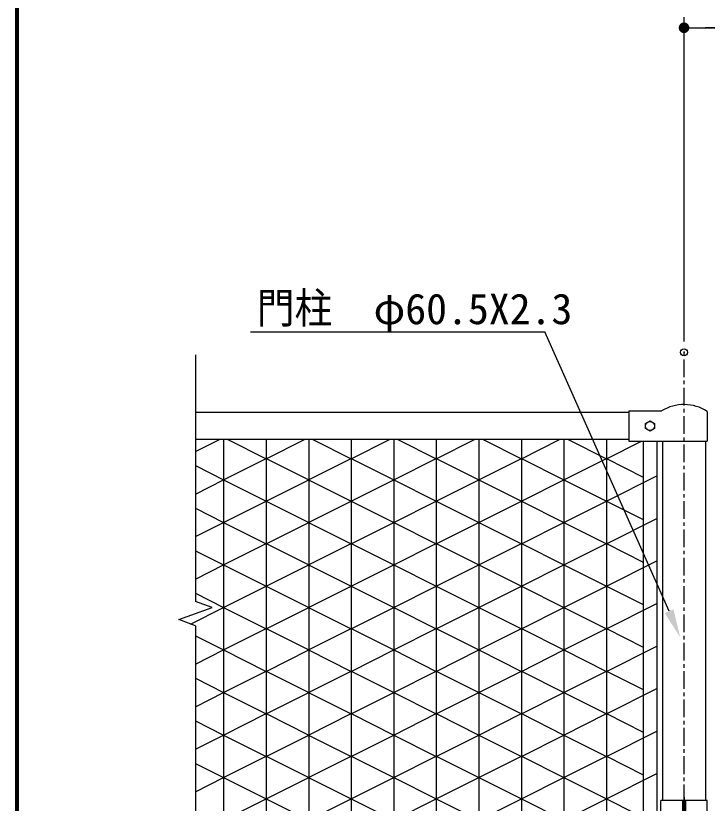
# Model space of a CAD drawing. Units: millimetres, scale not verified. Extents: x -4425 to 4425, y -3150 to 3150.
# Drawn here: x -4050 to -3075, y 501 to 1612 of the extents above; entities that cross this region are included whole.
import ezdxf
from ezdxf.enums import TextEntityAlignment as Align

# ---------------------------------------------------------------- set-up
doc = ezdxf.new("R2010")
doc.units = ezdxf.units.MM
doc.header["$LTSCALE"] = 20
doc.header["$PDMODE"] = 32
doc.header["$PDSIZE"] = 10
doc.linetypes.add('USER1', pattern=[2, 1.25, -0.25, 0.25, -0.25])
doc.linetypes.add('USER2', pattern=[4, 2.5, -0.5, 0.5, -0.5])
for name, color, linetype, lineweight in [('0-0_BUHIN', 7, 'Continuous', 25), ('0-2_KOUZOU', 7, 'Continuous', 25), ('0-3_SUNPOU', 1, 'Continuous', 25), ('0-D_AMI-HATCH', 6, 'Continuous', 25), ('0-E_WAKU', 7, 'Continuous', 25)]:
    doc.layers.add(name, color=color, linetype=linetype, lineweight=lineweight)
doc.layers.add('0-5_DEFPOINTS', color=7, linetype='Continuous')
doc.styles.add('ＭＳ ゴシック', font='')
doc.styles.get('ＭＳ ゴシック').set_extended_font_data('MS Gothic')

# ---------------------------------------------------------------- blocks, each defined once
blk = doc.blocks.new('M1')
at = {"layer": '0-3_SUNPOU'}
blk.add_line((-5, 0), (-38.58, 0), dxfattribs=at)
for points in [[(0, 0), (-5, 0), (-4.96, 0.63)], [(0, 0), (-4.96, -0.63), (-5, 0)], [(0, 0), (-4.96, 0.63), (-4.84, 1.24)], [(0, 0), (-4.84, -1.24), (-4.96, -0.63)], [(0, 0), (-4.84, 1.24), (-4.65, 1.84)], [(0, 0), (-4.65, -1.84), (-4.84, -1.24)], [(0, 0), (-4.65, 1.84), (-4.38, 2.41)], [(0, 0), (-4.38, -2.41), (-4.65, -1.84)], [(0, 0), (-4.38, 2.41), (-4.05, 2.94)], [(0, 0), (-4.05, -2.94), (-4.38, -2.41)], [(0, 0), (-4.05, 2.94), (-3.64, 3.42)], [(0, 0), (-3.64, -3.42), (-4.05, -2.94)], [(0, 0), (-3.64, 3.42), (-3.19, 3.85)], [(0, 0), (-3.19, -3.85), (-3.64, -3.42)], [(0, 0), (-3.19, 3.85), (-2.68, 4.22)], [(0, 0), (-2.68, -4.22), (-3.19, -3.85)], [(0, 0), (-2.68, 4.22), (-2.13, 4.52)], [(0, 0), (-2.13, -4.52), (-2.68, -4.22)], [(0, 0), (-2.13, 4.52), (-1.55, 4.76)], [(0, 0), (-1.55, -4.76), (-2.13, -4.52)], [(0, 0), (-1.55, 4.76), (-0.94, 4.91)], [(0, 0), (-0.94, -4.91), (-1.55, -4.76)], [(0, 0), (-0.94, 4.91), (-0.31, 4.99)], [(0, 0), (-0.31, -4.99), (-0.94, -4.91)], [(0, 0), (-0.31, 4.99), (0.31, 4.99)], [(0, 0), (0.31, -4.99), (-0.31, -4.99)], [(0, 0), (0.31, 4.99), (0.94, 4.91)], [(0, 0), (0.94, 4.91), (1.55, 4.76)], [(0, 0), (1.55, 4.76), (2.13, 4.52)], [(0, 0), (2.13, 4.52), (2.68, 4.22)], [(0, 0), (2.68, 4.22), (3.19, 3.85)], [(0, 0), (3.19, 3.85), (3.64, 3.42)], [(0, 0), (3.64, 3.42), (4.05, 2.94)], [(0, 0), (4.05, 2.94), (4.38, 2.41)], [(0, 0), (4.38, 2.41), (4.65, 1.84)], [(0, 0), (4.65, 1.84), (4.84, 1.24)], [(0, 0), (4.84, 1.24), (4.96, 0.63)], [(0, 0), (4.96, 0.63), (5, 0)], [(0, 0), (0.94, -4.91), (0.31, -4.99)], [(0, 0), (1.55, -4.76), (0.94, -4.91)], [(0, 0), (2.13, -4.52), (1.55, -4.76)], [(0, 0), (2.68, -4.22), (2.13, -4.52)], [(0, 0), (3.19, -3.85), (2.68, -4.22)], [(0, 0), (3.64, -3.42), (3.19, -3.85)], [(0, 0), (4.05, -2.94), (3.64, -3.42)], [(0, 0), (4.38, -2.41), (4.05, -2.94)], [(0, 0), (4.65, -1.84), (4.38, -2.41)], [(0, 0), (4.84, -1.24), (4.65, -1.84)], [(0, 0), (4.96, -0.63), (4.84, -1.24)], [(0, 0), (5, 0), (4.96, -0.63)]]:
    blk.add_solid(points, dxfattribs=at)

msp = doc.modelspace()

# ---------------------------------------------------------------- linework, layer by layer
at = {"layer": '0-0_BUHIN'}
for p, q in [((-3185.33, 1054.31), (-3138.93, 1054.31)), ((-3185.33, 1054.31), (-3185.33, 1011.81)), ((-3074.59, 1053.58), (-3074.59, 1011.81)), ((-3185.33, 1011.81), (-3074.59, 1011.81)), ((-3074.78, 504.56), (-3139.88, 504.56)), ((-3139.88, 489.56), (-3139.88, 504.56)), ((-3109.63, 504.56), (-3109.63, 449.56)), ((-3107.33, 449.56), (-3107.33, 504.56)), ((-3105.03, 504.56), (-3105.03, 449.56)), ((-3074.78, 489.56), (-3074.78, 504.56))]:
    msp.add_line(p, q, dxfattribs=at)
at = {"layer": '0-0_BUHIN', "color": 1, "linetype": 'USER2'}
msp.add_line((-3107.33, 509.56), (-3107.33, 444.56), dxfattribs=at)
at = {"layer": '0-0_BUHIN'}
msp.add_arc((-3107.33, 1003.31), 60, 56.9207, 121.77893, dxfattribs=at)
at = {"layer": '0-2_KOUZOU'}
for p, q in [((-3796.72, 1133.49), (-3796.72, 785.51)), ((-3185.33, 1052.06), (-3796.72, 1052.06)), ((-3161.84, 1036.82), (-3155.34, 1040.57)), ((-3161.84, 1029.31), (-3161.84, 1036.82)), ((-3155.34, 1040.57), (-3148.84, 1036.82)), ((-3148.84, 1036.82), (-3148.84, 1029.31)), ((-3155.34, 1025.56), (-3161.84, 1029.31)), ((-3148.84, 1029.31), (-3155.34, 1025.56)), ((-3185.33, 1014.06), (-3796.72, 1014.06)), ((-3164.83, 1011.81), (-3164.83, 487.06)), ((-3145.83, 1011.81), (-3145.83, 487.06)), ((-3137.58, 1011.81), (-3137.58, 504.56)), ((-3077.08, 1011.81), (-3077.08, 504.56)), ((-3796.72, 751.31), (-3796.72, 221.86))]:
    msp.add_line(p, q, dxfattribs=at)
at = {"layer": '0-2_KOUZOU', "color": 1, "linetype": 'USER1'}
msp.add_line((-3107.33, -417.93), (-3107.33, 1137.05), dxfattribs=at)
at = {"layer": '0-2_KOUZOU'}
msp.add_lwpolyline([(-3796.72, 751.31), (-3820.21, 759.86), (-3773.23, 776.96), (-3796.72, 785.51)], dxfattribs=at)
msp.add_circle((-3155.34, 1033.06), 6.5, dxfattribs=at)
at = {"layer": '0-3_SUNPOU'}
for p, q in [((-3107.33, 1152.05), (-3107.33, 1609.88)), ((-2102.33, 1594.88), (-3077.33, 1594.88)), ((-3718.86, 1165.7), (-3303.86, 1165.7)), ((-3128.38, 771.86), (-3303.86, 1165.7))]:
    msp.add_line(p, q, dxfattribs=at)
msp.add_solid([(-3122.25, 774.46), (-3112.77, 735.03), (-3134.52, 769.25)], dxfattribs=at)
msp.add_solid([(-3122.25, 774.46), (-3112.77, 735.03), (-3134.52, 769.25)], dxfattribs=at)
at = {"layer": '0-5_DEFPOINTS'}
for p in [(-3107.33, 1594.88), (-3107.33, 1137.05)]:
    msp.add_point(p, dxfattribs=at)
at = {"layer": '0-D_AMI-HATCH'}
for p, q in [((-3796.72, 997.05), (-3762.84, 1014.06)), ((-3756.83, 1014.06), (-3756.83, -59.94)), ((-3750.86, 1014.06), (-3696.85, 986.94)), ((-3696.85, 986.94), (-3642.84, 1014.06)), ((-3696.83, 1014.06), (-3696.83, -59.94)), ((-3636.83, 1014.06), (-3636.83, -59.94)), ((-3630.86, 1014.06), (-3576.85, 986.94)), ((-3576.85, 986.94), (-3522.84, 1014.06)), ((-3576.83, 1014.06), (-3576.83, -59.94)), ((-3516.83, 1014.06), (-3516.83, -59.94)), ((-3510.86, 1014.06), (-3456.85, 986.94)), ((-3456.85, 986.94), (-3402.84, 1014.06)), ((-3456.83, 1014.06), (-3456.83, -59.94)), ((-3396.83, 1014.06), (-3396.83, -59.94)), ((-3390.86, 1014.06), (-3336.85, 986.94)), ((-3336.85, 986.94), (-3282.84, 1014.06)), ((-3336.83, 1014.06), (-3336.83, -59.94)), ((-3276.83, 1014.06), (-3276.83, -59.94)), ((-3270.86, 1014.06), (-3216.85, 986.94)), ((-3216.85, 986.94), (-3167.32, 1011.81)), ((-3216.83, 1014.06), (-3216.83, -59.94)), ((-3756.87, 957.08), (-3696.85, 987.23)), ((-3696.85, 987.23), (-3636.83, 957.08)), ((-3636.87, 957.08), (-3576.85, 987.23)), ((-3576.85, 987.23), (-3516.83, 957.08)), ((-3516.87, 957.08), (-3456.85, 987.23)), ((-3456.85, 987.23), (-3396.83, 957.08)), ((-3396.87, 957.08), (-3336.85, 987.23)), ((-3336.85, 987.23), (-3276.83, 957.08)), ((-3276.87, 957.08), (-3216.85, 987.23)), ((-3216.85, 987.23), (-3164.83, 961.1)), ((-3796.72, 977.12), (-3756.83, 957.08)), ((-3796.72, 937.05), (-3756.83, 957.08)), ((-3756.87, 957.08), (-3696.85, 926.94)), ((-3696.85, 926.94), (-3636.83, 957.08)), ((-3636.87, 957.08), (-3576.85, 926.94)), ((-3576.85, 926.94), (-3516.83, 957.08)), ((-3516.87, 957.08), (-3456.85, 926.94)), ((-3456.85, 926.94), (-3396.83, 957.08)), ((-3396.87, 957.08), (-3336.85, 926.94)), ((-3336.85, 926.94), (-3276.83, 957.08)), ((-3276.87, 957.08), (-3216.85, 926.94)), ((-3216.85, 926.94), (-3145.83, 962.61)), ((-3756.87, 897.08), (-3696.85, 927.23)), ((-3696.85, 927.23), (-3636.83, 897.08)), ((-3636.87, 897.08), (-3576.85, 927.23)), ((-3576.85, 927.23), (-3516.83, 897.08)), ((-3516.87, 897.08), (-3456.85, 927.23)), ((-3456.85, 927.23), (-3396.83, 897.08)), ((-3396.87, 897.08), (-3336.85, 927.23)), ((-3336.85, 927.23), (-3276.83, 897.08)), ((-3276.87, 897.08), (-3216.85, 927.23)), ((-3216.85, 927.23), (-3164.83, 901.1)), ((-3796.72, 917.12), (-3756.83, 897.08)), ((-3216.85, 866.94), (-3145.83, 902.61)), ((-3796.72, 877.05), (-3756.83, 897.08)), ((-3756.87, 897.08), (-3696.85, 866.94)), ((-3696.85, 866.94), (-3636.83, 897.08)), ((-3636.87, 897.08), (-3576.85, 866.94)), ((-3576.85, 866.94), (-3516.83, 897.08)), ((-3516.87, 897.08), (-3456.85, 866.94)), ((-3456.85, 866.94), (-3396.83, 897.08)), ((-3396.87, 897.08), (-3336.85, 866.94)), ((-3336.85, 866.94), (-3276.83, 897.08)), ((-3276.87, 897.08), (-3216.85, 866.94)), ((-3756.87, 837.08), (-3696.85, 867.23)), ((-3696.85, 867.23), (-3636.83, 837.08)), ((-3636.87, 837.08), (-3576.85, 867.23)), ((-3576.85, 867.23), (-3516.83, 837.08)), ((-3516.87, 837.08), (-3456.85, 867.23)), ((-3456.85, 867.23), (-3396.83, 837.08)), ((-3396.87, 837.08), (-3336.85, 867.23)), ((-3336.85, 867.23), (-3276.83, 837.08)), ((-3276.87, 837.08), (-3216.85, 867.23)), ((-3216.85, 867.23), (-3164.83, 841.1)), ((-3796.72, 857.12), (-3756.83, 837.08)), ((-3796.72, 817.05), (-3756.83, 837.08)), ((-3756.87, 837.08), (-3696.85, 806.94)), ((-3696.85, 806.94), (-3636.83, 837.08)), ((-3636.87, 837.08), (-3576.85, 806.94)), ((-3576.85, 806.94), (-3516.83, 837.08)), ((-3516.87, 837.08), (-3456.85, 806.94)), ((-3456.85, 806.94), (-3396.83, 837.08)), ((-3396.87, 837.08), (-3336.85, 806.94)), ((-3336.85, 806.94), (-3276.83, 837.08)), ((-3276.87, 837.08), (-3216.85, 806.94)), ((-3216.85, 806.94), (-3145.83, 842.61)), ((-3636.87, 777.08), (-3576.85, 807.23)), ((-3576.85, 807.23), (-3516.83, 777.08)), ((-3516.87, 777.08), (-3456.85, 807.23)), ((-3456.85, 807.23), (-3396.83, 777.08)), ((-3396.87, 777.08), (-3336.85, 807.23)), ((-3336.85, 807.23), (-3276.83, 777.08)), ((-3276.87, 777.08), (-3216.85, 807.23)), ((-3216.85, 807.23), (-3164.83, 781.1)), ((-3796.72, 797.12), (-3756.83, 777.08)), ((-3216.85, 746.94), (-3145.83, 782.61)), ((-3803.34, 753.72), (-3756.83, 777.08)), ((-3756.87, 777.08), (-3696.85, 746.94)), ((-3696.85, 746.94), (-3636.83, 777.08)), ((-3636.87, 777.08), (-3576.85, 746.94)), ((-3576.85, 746.94), (-3516.83, 777.08)), ((-3516.87, 777.08), (-3456.85, 746.94)), ((-3456.85, 746.94), (-3396.83, 777.08)), ((-3396.87, 777.08), (-3336.85, 746.94)), ((-3336.85, 746.94), (-3276.83, 777.08)), ((-3276.87, 777.08), (-3216.85, 746.94)), ((-3756.87, 717.08), (-3696.85, 747.23)), ((-3696.85, 747.23), (-3636.83, 717.08)), ((-3636.87, 717.08), (-3576.85, 747.23)), ((-3576.85, 747.23), (-3516.83, 717.08)), ((-3516.87, 717.08), (-3456.85, 747.23)), ((-3456.85, 747.23), (-3396.83, 717.08)), ((-3396.87, 717.08), (-3336.85, 747.23)), ((-3336.85, 747.23), (-3276.83, 717.08)), ((-3796.72, 737.12), (-3756.83, 717.08)), ((-3216.85, 686.94), (-3145.83, 722.61)), ((-3796.72, 697.05), (-3756.83, 717.08)), ((-3756.87, 717.08), (-3696.85, 686.94)), ((-3696.85, 686.94), (-3636.83, 717.08)), ((-3636.87, 717.08), (-3576.85, 686.94)), ((-3576.85, 686.94), (-3516.83, 717.08)), ((-3516.87, 717.08), (-3456.85, 686.94)), ((-3456.85, 686.94), (-3396.83, 717.08)), ((-3396.87, 717.08), (-3336.85, 686.94)), ((-3336.85, 686.94), (-3276.83, 717.08)), ((-3276.87, 717.08), (-3216.85, 686.94)), ((-3756.87, 657.08), (-3696.85, 687.23)), ((-3696.85, 687.23), (-3636.83, 657.08)), ((-3636.87, 657.08), (-3576.85, 687.23)), ((-3576.85, 687.23), (-3516.83, 657.08)), ((-3516.87, 657.08), (-3456.85, 687.23)), ((-3456.85, 687.23), (-3396.83, 657.08)), ((-3396.87, 657.08), (-3336.85, 687.23)), ((-3336.85, 687.23), (-3276.83, 657.08)), ((-3276.87, 657.08), (-3216.85, 687.23)), ((-3216.85, 687.23), (-3164.83, 661.1)), ((-3796.72, 677.12), (-3756.83, 657.08)), ((-3796.72, 637.05), (-3756.83, 657.08)), ((-3756.87, 657.08), (-3696.85, 626.94)), ((-3696.85, 626.94), (-3636.83, 657.08)), ((-3636.87, 657.08), (-3576.85, 626.94)), ((-3576.85, 626.94), (-3516.83, 657.08)), ((-3516.87, 657.08), (-3456.85, 626.94)), ((-3456.85, 626.94), (-3396.83, 657.08)), ((-3396.87, 657.08), (-3336.85, 626.94)), ((-3336.85, 626.94), (-3276.83, 657.08)), ((-3276.87, 657.08), (-3216.85, 626.94)), ((-3216.85, 626.94), (-3145.83, 662.61)), ((-3756.87, 597.08), (-3696.85, 627.23)), ((-3696.85, 627.23), (-3636.83, 597.08)), ((-3636.87, 597.08), (-3576.85, 627.23)), ((-3576.85, 627.23), (-3516.83, 597.08)), ((-3516.87, 597.08), (-3456.85, 627.23)), ((-3456.85, 627.23), (-3396.83, 597.08)), ((-3396.87, 597.08), (-3336.85, 627.23)), ((-3336.85, 627.23), (-3276.83, 597.08)), ((-3796.72, 617.12), (-3756.83, 597.08)), ((-3216.85, 566.94), (-3145.83, 602.61)), ((-3796.72, 577.05), (-3756.83, 597.08)), ((-3756.87, 597.08), (-3696.85, 566.94)), ((-3696.85, 566.94), (-3636.83, 597.08)), ((-3636.87, 597.08), (-3576.85, 566.94)), ((-3576.85, 566.94), (-3516.83, 597.08)), ((-3516.87, 597.08), (-3456.85, 566.94)), ((-3456.85, 566.94), (-3396.83, 597.08)), ((-3396.87, 597.08), (-3336.85, 566.94)), ((-3336.85, 566.94), (-3276.83, 597.08)), ((-3276.87, 597.08), (-3216.85, 566.94)), ((-3756.87, 537.08), (-3696.85, 567.23)), ((-3696.85, 567.23), (-3636.83, 537.08)), ((-3636.87, 537.08), (-3576.85, 567.23)), ((-3576.85, 567.23), (-3516.83, 537.08)), ((-3516.87, 537.08), (-3456.85, 567.23)), ((-3456.85, 567.23), (-3396.83, 537.08)), ((-3396.87, 537.08), (-3336.85, 567.23)), ((-3336.85, 567.23), (-3276.83, 537.08)), ((-3276.87, 537.08), (-3216.85, 567.23)), ((-3216.85, 567.23), (-3164.83, 541.1)), ((-3796.72, 557.12), (-3756.83, 537.08)), ((-3796.72, 517.05), (-3756.83, 537.08)), ((-3756.87, 537.08), (-3696.85, 506.94)), ((-3696.85, 506.94), (-3636.83, 537.08)), ((-3636.87, 537.08), (-3576.85, 506.94)), ((-3576.85, 506.94), (-3516.83, 537.08)), ((-3516.87, 537.08), (-3456.85, 506.94)), ((-3456.85, 506.94), (-3396.83, 537.08)), ((-3396.87, 537.08), (-3336.85, 506.94)), ((-3336.85, 506.94), (-3276.83, 537.08)), ((-3276.87, 537.08), (-3216.85, 506.94)), ((-3216.85, 506.94), (-3145.83, 542.61)), ((-3756.87, 477.08), (-3696.85, 507.23)), ((-3696.85, 507.23), (-3636.83, 477.08)), ((-3636.87, 477.08), (-3576.85, 507.23)), ((-3576.85, 507.23), (-3516.83, 477.08)), ((-3516.87, 477.08), (-3456.85, 507.23)), ((-3456.85, 507.23), (-3396.83, 477.08)), ((-3396.87, 477.08), (-3336.85, 507.23)), ((-3336.85, 507.23), (-3276.83, 477.08))]:
    msp.add_line(p, q, dxfattribs=at)
for points in [[(-3756.87, 777.08), (-3696.85, 807.23), (-3636.83, 777.08)], [(-3276.87, 717.08), (-3216.85, 747.23), (-3164.83, 721.1)], [(-3276.87, 597.08), (-3216.85, 627.23), (-3164.83, 601.1)], [(-3276.87, 477.08), (-3216.85, 507.23), (-3176.7, 487.06)]]:
    msp.add_lwpolyline(points, dxfattribs=at)
at = {"layer": '0-E_WAKU'}
msp.add_line((-4048.09, -2923), (-4048.09, 2923), dxfattribs=at)
msp.add_lwpolyline([(-4050.09, 2925), (4199.91, 2925), (4199.91, -2925), (-4050.09, -2925)], close=True, dxfattribs=at)
msp.add_lwpolyline([(-4046.09, -2921), (-4046.09, 2921), (4195.91, 2921)], dxfattribs=at)

# ---------------------------------------------------------------- block references
at = {"layer": '0-3_SUNPOU', "xscale": 1.5, "yscale": 1.5, "rotation": 180}
msp.add_blockref('M1', (-3107.33, 1594.88), dxfattribs=at)

# ---------------------------------------------------------------- texts
at = {"layer": '0-2_KOUZOU', "color": 3, "style": 'ＭＳ ゴシック'}
msp.add_text('φ60.5X2.3', height=43.3, dxfattribs=at).set_placement((-3545.34, 1163.7), align=Align.BOTTOM_LEFT)
at = {"layer": '0-3_SUNPOU', "color": 3, "style": 'ＭＳ ゴシック', "width": 0.9}
msp.add_text('門柱', height=43.3, dxfattribs=at).set_placement((-3709.88, 1164.93), align=Align.BOTTOM_LEFT)

doc.saveas('drawing.dxf')
